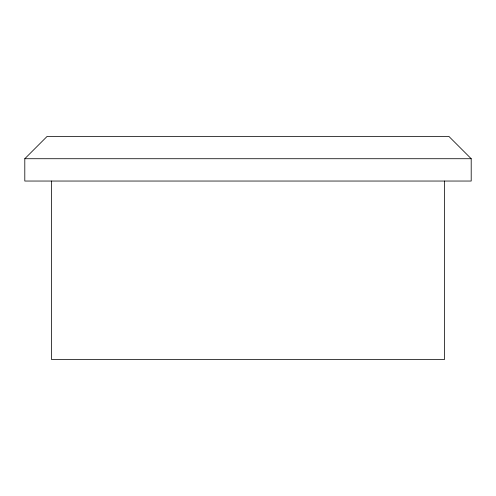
<?xml version="1.0" encoding="UTF-8"?>
<svg xmlns="http://www.w3.org/2000/svg" width="496" height="496" viewBox="0 0 496 496"><rect width="100%" height="100%" fill="white"/><g stroke="black" fill="none" stroke-linecap="round" stroke-linejoin="round"><path stroke-width="0.74" d="M24.8 158.72L47.12 136.4L448.88 136.4L471.2 158.72L471.2 181.04L24.8 181.04L24.8 158.72L471.2 158.72M444.416 181.04L444.416 359.6L51.584 359.6L51.584 181.04"/></g></svg>
